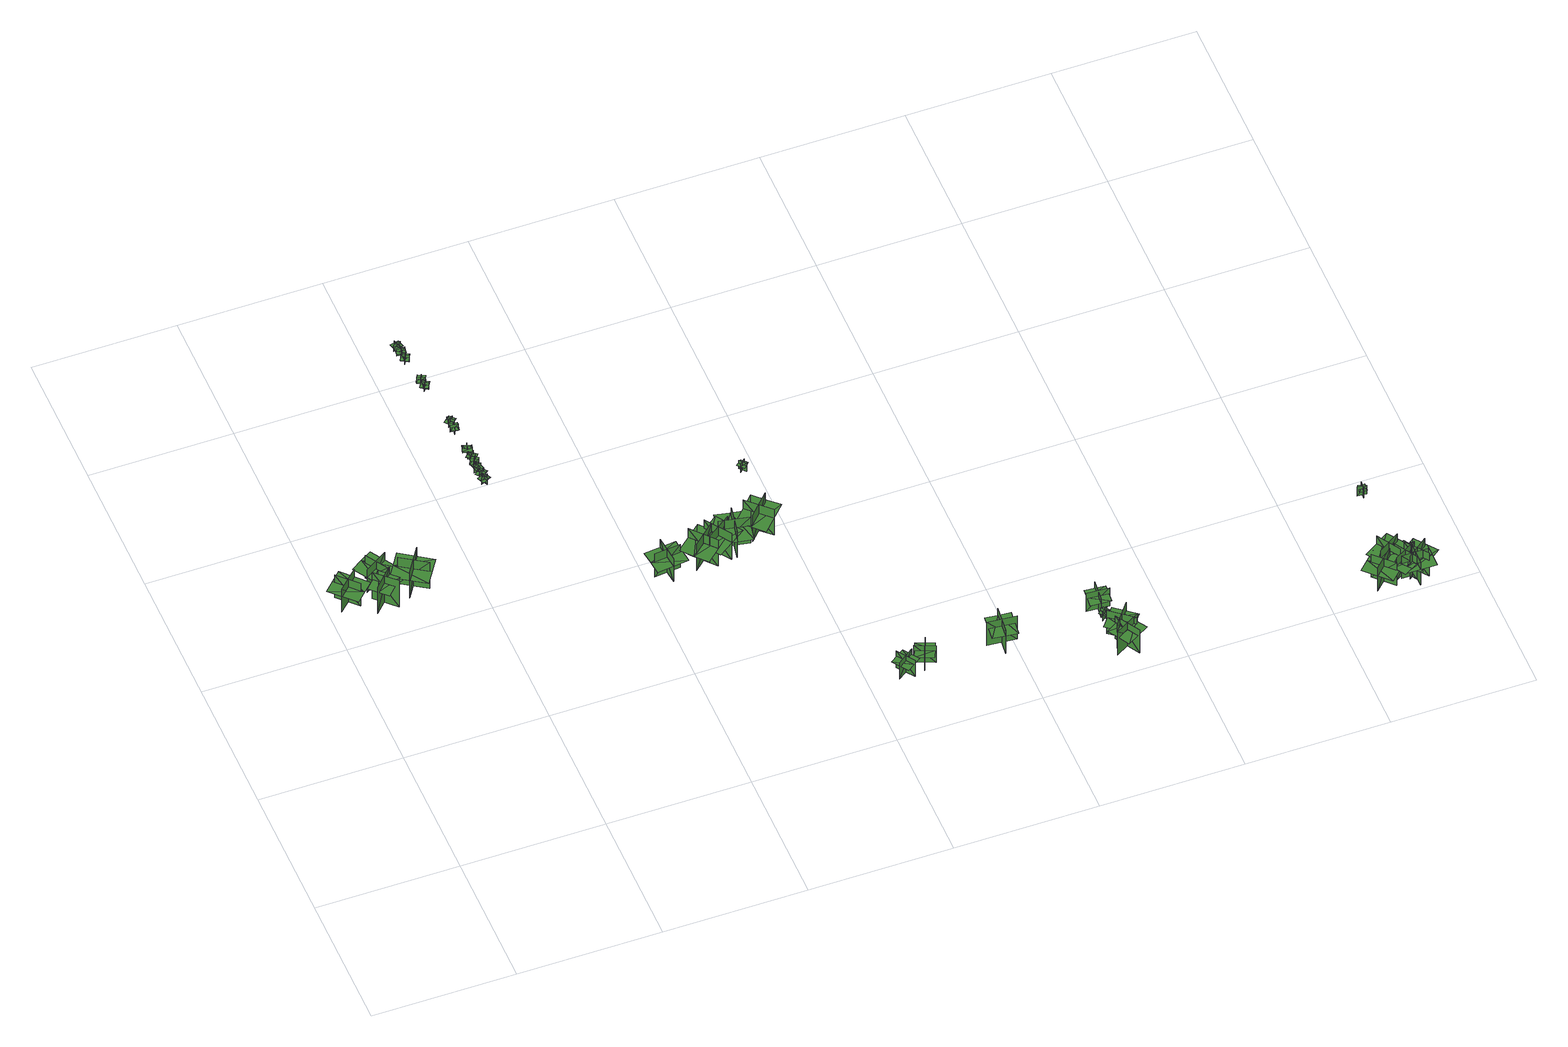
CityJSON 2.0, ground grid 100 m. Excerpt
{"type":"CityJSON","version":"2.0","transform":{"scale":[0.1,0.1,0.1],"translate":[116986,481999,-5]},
"CityObjects":{
"tree1":{"type":"SolitaryVegetationObject","geometry":[{"type":"MultiSurface","lod":"1","boundaries":[[[0,1,2]],[[0,2,3]],[[4,5,6]],[[4,6,7]],[[8,9,10]],[[8,10,11]],[[8,11,12]],[[8,12,13]]]}]},
"tree2":{"type":"SolitaryVegetationObject","geometry":[{"type":"MultiSurface","lod":"1","boundaries":[[[14,15,16]],[[14,16,17]],[[18,19,20]],[[18,20,21]],[[22,23,24]],[[22,24,25]],[[22,26,27]],[[22,27,23]]]}]},
"tree3":{"type":"SolitaryVegetationObject","geometry":[{"type":"MultiSurface","lod":"1","boundaries":[[[28,29,30]],[[28,30,31]],[[32,33,34]],[[32,34,35]],[[36,37,38]],[[36,38,39]],[[36,39,40]],[[36,40,41]]]}]},
"tree4":{"type":"SolitaryVegetationObject","geometry":[{"type":"MultiSurface","lod":"1","boundaries":[[[42,43,44]],[[42,44,45]],[[46,47,48]],[[46,48,49]],[[50,51,52]],[[50,52,53]],[[50,53,54]],[[50,54,55]]]}]},
"tree5":{"type":"SolitaryVegetationObject","geometry":[{"type":"MultiSurface","lod":"1","boundaries":[[[56,57,58]],[[56,58,59]],[[60,61,62]],[[60,62,63]],[[64,65,66]],[[64,66,67]],[[64,67,68]],[[64,68,69]]]}]},
"tree6":{"type":"SolitaryVegetationObject","geometry":[{"type":"MultiSurface","lod":"1","boundaries":[[[70,71,72]],[[70,72,73]],[[74,75,76]],[[74,76,77]],[[78,79,80]],[[78,80,81]],[[78,81,82]],[[78,82,83]]]}]},
"tree7":{"type":"SolitaryVegetationObject","geometry":[{"type":"MultiSurface","lod":"1","boundaries":[[[84,85,86]],[[84,86,87]],[[88,89,90]],[[88,90,91]],[[92,93,94]],[[92,94,95]],[[92,95,96]],[[92,96,97]]]}]},
"tree8":{"type":"SolitaryVegetationObject","geometry":[{"type":"MultiSurface","lod":"1","boundaries":[[[98,99,100]],[[98,100,101]],[[102,103,104]],[[102,104,105]],[[106,107,108]],[[106,108,109]],[[106,109,110]],[[106,110,111]]]}]},
"tree9":{"type":"SolitaryVegetationObject","geometry":[{"type":"MultiSurface","lod":"1","boundaries":[[[112,113,114]],[[112,114,115]],[[116,117,118]],[[116,118,119]],[[120,121,122]],[[120,122,123]],[[120,123,124]],[[120,124,125]]]}]},
"tree10":{"type":"SolitaryVegetationObject","geometry":[{"type":"MultiSurface","lod":"1","boundaries":[[[126,127,128]],[[126,128,129]],[[130,131,132]],[[130,132,133]],[[134,135,136]],[[134,136,137]],[[134,137,138]],[[134,138,139]]]}]},
"tree11":{"type":"SolitaryVegetationObject","geometry":[{"type":"MultiSurface","lod":"1","boundaries":[[[140,141,142]],[[140,142,143]],[[144,145,146]],[[144,146,147]],[[148,149,150]],[[148,150,151]],[[148,151,152]],[[148,152,153]]]}]},
"tree12":{"type":"SolitaryVegetationObject","geometry":[{"type":"MultiSurface","lod":"1","boundaries":[[[154,155,156]],[[154,156,157]],[[158,159,160]],[[158,160,161]],[[162,163,164]],[[162,164,165]],[[162,165,166]],[[162,166,167]]]}]},
"tree13":{"type":"SolitaryVegetationObject","geometry":[{"type":"MultiSurface","lod":"1","boundaries":[[[168,169,170]],[[168,170,171]],[[172,173,174]],[[172,174,175]],[[176,177,178]],[[176,178,179]],[[176,179,180]],[[176,180,181]]]}]},
"tree14":{"type":"SolitaryVegetationObject","geometry":[{"type":"MultiSurface","lod":"1","boundaries":[[[182,183,184]],[[182,184,185]],[[186,187,188]],[[186,188,189]],[[190,191,192]],[[190,192,193]],[[190,193,194]],[[190,194,195]]]}]},
"tree15":{"type":"SolitaryVegetationObject","geometry":[{"type":"MultiSurface","lod":"1","boundaries":[[[196,197,198]],[[196,198,199]],[[200,201,202]],[[200,202,203]],[[204,205,206]],[[204,206,207]],[[204,207,208]],[[204,208,209]]]}]},
"tree16":{"type":"SolitaryVegetationObject","geometry":[{"type":"MultiSurface","lod":"1","boundaries":[[[210,211,212]],[[210,212,213]],[[214,215,216]],[[214,216,217]],[[218,219,220]],[[218,220,221]],[[218,221,222]],[[218,222,223]]]}]},
"tree17":{"type":"SolitaryVegetationObject","geometry":[{"type":"MultiSurface","lod":"1","boundaries":[[[224,225,226]],[[224,226,227]],[[228,229,230]],[[228,230,231]],[[232,233,234]],[[232,234,235]],[[232,235,236]],[[232,236,237]]]}]},
"tree18":{"type":"SolitaryVegetationObject","geometry":[{"type":"MultiSurface","lod":"1","boundaries":[[[238,239,240]],[[238,240,241]],[[242,243,244]],[[242,244,245]],[[246,247,248]],[[246,248,249]],[[246,249,250]],[[246,250,251]]]}]},
"tree19":{"type":"SolitaryVegetationObject","geometry":[{"type":"MultiSurface","lod":"1","boundaries":[[[252,253,254]],[[252,254,255]],[[256,257,258]],[[256,258,259]],[[260,261,262]],[[260,262,263]],[[260,263,264]],[[260,264,265]]]}]},
"tree20":{"type":"SolitaryVegetationObject","geometry":[{"type":"MultiSurface","lod":"1","boundaries":[[[266,267,268]],[[266,268,269]],[[270,271,272]],[[270,272,273]],[[274,275,276]],[[274,276,277]],[[274,277,278]],[[274,278,279]]]}]},
"tree21":{"type":"SolitaryVegetationObject","geometry":[{"type":"MultiSurface","lod":"1","boundaries":[[[280,281,282]],[[280,282,283]],[[284,285,286]],[[284,286,287]],[[288,289,290]],[[288,290,291]],[[288,291,292]],[[288,292,293]]]}]},
"tree22":{"type":"SolitaryVegetationObject","geometry":[{"type":"MultiSurface","lod":"1","boundaries":[[[294,295,296]],[[294,296,297]],[[298,299,300]],[[298,300,301]],[[302,303,304]],[[302,304,305]],[[302,305,306]],[[302,306,307]]]}]},
"tree23":{"type":"SolitaryVegetationObject","geometry":[{"type":"MultiSurface","lod":"1","boundaries":[[[308,309,310]],[[308,310,311]],[[312,313,314]],[[312,314,315]],[[316,317,318]],[[316,318,319]],[[316,319,320]],[[316,320,321]]]}]},
"tree24":{"type":"SolitaryVegetationObject","geometry":[{"type":"MultiSurface","lod":"1","boundaries":[[[322,323,324]],[[322,324,325]],[[326,327,328]],[[326,328,329]],[[330,331,332]],[[330,332,333]],[[330,333,334]],[[330,334,335]]]}]},
"tree25":{"type":"SolitaryVegetationObject","geometry":[{"type":"MultiSurface","lod":"1","boundaries":[[[336,337,338]],[[336,338,339]],[[340,341,342]],[[340,342,343]],[[344,345,346]],[[344,346,347]],[[344,347,348]],[[344,348,349]]]}]},
"tree26":{"type":"SolitaryVegetationObject","geometry":[{"type":"MultiSurface","lod":"1","boundaries":[[[350,351,352]],[[350,352,353]],[[354,355,356]],[[354,356,357]],[[358,359,360]],[[358,360,361]],[[358,361,362]],[[358,362,363]]]}]},
"tree27":{"type":"SolitaryVegetationObject","geometry":[{"type":"MultiSurface","lod":"1","boundaries":[[[364,365,366]],[[364,366,367]],[[368,369,370]],[[368,370,371]],[[372,373,374]],[[372,374,375]],[[372,375,376]],[[372,376,377]]]}]},
"tree28":{"type":"SolitaryVegetationObject","geometry":[{"type":"MultiSurface","lod":"1","boundaries":[[[378,379,380]],[[378,380,381]],[[382,383,384]],[[382,384,385]],[[386,387,388]],[[386,388,389]],[[386,389,390]],[[386,390,391]]]}]},
"tree29":{"type":"SolitaryVegetationObject","geometry":[{"type":"MultiSurface","lod":"1","boundaries":[[[392,393,394]],[[392,394,395]],[[396,397,398]],[[396,398,399]],[[400,401,402]],[[400,402,403]],[[400,403,404]],[[400,404,405]]]}]},
"tree30":{"type":"SolitaryVegetationObject","geometry":[{"type":"MultiSurface","lod":"1","boundaries":[[[406,407,408]],[[406,408,409]],[[410,411,412]],[[410,412,413]],[[414,415,416]],[[414,416,417]],[[414,417,418]],[[414,418,419]]]}]},
"tree31":{"type":"SolitaryVegetationObject","geometry":[{"type":"MultiSurface","lod":"1","boundaries":[[[420,421,422]],[[420,422,423]],[[424,425,426]],[[424,426,427]],[[428,429,430]],[[428,430,431]],[[428,431,432]],[[428,432,433]]]}]},
"tree32":{"type":"SolitaryVegetationObject","geometry":[{"type":"MultiSurface","lod":"1","boundaries":[[[434,435,436]],[[434,436,437]],[[438,439,440]],[[438,440,441]],[[442,443,444]],[[442,444,445]],[[442,445,446]],[[442,446,447]]]}]},
"tree33":{"type":"SolitaryVegetationObject","geometry":[{"type":"MultiSurface","lod":"1","boundaries":[[[448,449,450]],[[448,450,451]],[[452,453,454]],[[452,454,455]],[[456,457,458]],[[456,458,459]],[[456,459,460]],[[456,460,461]]]}]},
"tree34":{"type":"SolitaryVegetationObject","geometry":[{"type":"MultiSurface","lod":"1","boundaries":[[[462,463,464]],[[462,464,465]],[[466,467,468]],[[466,468,469]],[[470,471,472]],[[470,472,473]],[[470,473,474]],[[470,474,475]]]}]},
"tree35":{"type":"SolitaryVegetationObject","geometry":[{"type":"MultiSurface","lod":"1","boundaries":[[[476,477,478]],[[476,478,479]],[[480,481,482]],[[480,482,483]],[[484,485,486]],[[484,486,487]],[[484,487,488]],[[484,488,489]]]}]},
"tree36":{"type":"SolitaryVegetationObject","geometry":[{"type":"MultiSurface","lod":"1","boundaries":[[[490,491,492]],[[490,492,493]],[[494,495,496]],[[494,496,497]],[[498,499,500]],[[498,500,501]],[[498,502,503]],[[498,503,499]]]}]}
},
"vertices":[
[211,2417,33],[211,2417,250],[77,2286,250],[77,2286,33],[207,2291,33],[207,2291,250],[81,2420,250],[81,2420,33],[226,2271,180],[293,2336,180],[136,2497,180],[69,2431,180],[2,2366,180],[159,2205,180],
[286,2190,34],[417,2327,34],[417,2327,285],[286,2190,285],[435,2194,34],[299,2325,34],[299,2325,285],[435,2194,285],[297,2202,220],[417,2327,220],[363,2378,220],[243,2254,220],[351,2150,220],[471,2275,220],
[290,2385,34],[290,2385,251],[449,2484,251],[449,2484,34],[321,2507,34],[321,2507,251],[417,2354,251],[417,2354,34],[306,2531,181],[227,2481,181],[346,2291,181],[426,2341,181],[505,2390,181],[386,2581,181],
[526,2241,37],[526,2241,285],[643,2420,285],[643,2420,37],[499,2383,37],[499,2383,285],[672,2270,285],[672,2270,37],[473,2400,204],[414,2311,204],[629,2170,204],[688,2260,204],[746,2350,204],[531,2490,204],
[1337,2961,49],[1337,2961,111],[1316,3009,111],[1316,3009,49],[1304,2974,49],[1304,2974,111],[1351,2995,111],[1351,2995,49],[1297,2971,91],[1308,2946,91],[1366,2973,91],[1355,2997,91],[1344,3022,91],[1286,2995,91],
[1343,3014,50],[1343,3014,112],[1309,3056,112],[1309,3056,50],[1307,3019,50],[1307,3019,112],[1347,3051,112],[1347,3051,50],[1301,3014,92],[1318,2993,92],[1368,3034,92],[1351,3054,92],[1334,3075,92],[1284,3034,92],
[1346,3099,49],[1346,3099,111],[1295,3086,111],[1295,3086,49],[1327,3068,49],[1327,3068,111],[1315,3118,111],[1315,3118,49],[1329,3061,91],[1355,3067,91],[1339,3129,91],[1314,3123,91],[1288,3116,91],[1303,3054,91],
[1296,3158,48],[1296,3158,110],[1344,3134,110],[1344,3134,48],[1331,3169,48],[1331,3169,110],[1307,3123,110],[1307,3123,48],[1334,3176,90],[1310,3188,90],[1281,3131,90],[1305,3119,90],[1329,3107,90],[1358,3164,90],
[1338,3216,49],[1338,3216,111],[1304,3175,111],[1304,3175,49],[1340,3180,49],[1340,3180,111],[1301,3213,111],[1301,3213,49],[1347,3175,90],[1364,3196,90],[1314,3236,90],[1297,3216,90],[1280,3195,90],[1330,3154,90],
[1324,3288,50],[1324,3288,112],[1306,3238,112],[1306,3238,50],[1339,3255,50],[1339,3255,112],[1290,3273,112],[1290,3273,50],[1346,3253,92],[1355,3278,92],[1295,3300,92],[1286,3274,92],[1277,3249,92],[1337,3227,92],
[1280,3470,50],[1280,3470,112],[1333,3462,112],[1333,3462,50],[1309,3491,50],[1309,3491,112],[1301,3440,112],[1301,3440,50],[1311,3498,92],[1284,3503,92],[1274,3439,92],[1301,3435,92],[1327,3431,92],[1337,3494,92],
[1321,3506,50],[1321,3506,112],[1284,3545,112],[1284,3545,50],[1285,3508,50],[1285,3508,112],[1322,3543,112],[1322,3543,50],[1279,3503,92],[1297,3483,92],[1344,3527,92],[1326,3547,92],[1307,3566,92],[1261,3522,92],
[1286,3860,51],[1286,3860,113],[1241,3889,113],[1241,3889,51],[1250,3853,51],[1250,3853,113],[1278,3896,113],[1278,3896,51],[1246,3846,93],[1269,3832,93],[1303,3886,93],[1281,3900,93],[1258,3915,93],[1224,3861,93],
[1233,3937,50],[1233,3937,112],[1281,3914,112],[1281,3914,50],[1267,3948,50],[1267,3948,112],[1245,3902,112],[1245,3902,50],[1271,3956,92],[1246,3967,92],[1219,3909,92],[1243,3898,92],[1267,3886,92],[1295,3944,92],
[1255,4128,50],[1255,4128,112],[1208,4153,112],[1208,4153,50],[1220,4118,50],[1220,4118,112],[1244,4164,112],[1244,4164,50],[1216,4111,92],[1240,4098,92],[1270,4155,92],[1247,4168,92],[1223,4180,92],[1193,4124,92],
[1220,4173,52],[1220,4173,114],[1228,4226,114],[1228,4226,52],[1199,4203,52],[1199,4203,114],[1250,4195,114],[1250,4195,52],[1191,4204,94],[1187,4178,94],[1250,4168,94],[1254,4194,94],[1259,4220,94],[1195,4230,94],
[1224,4228,50],[1224,4228,112],[1211,4280,112],[1211,4280,50],[1194,4247,50],[1194,4247,112],[1244,4260,112],[1244,4260,50],[1186,4245,92],[1193,4219,92],[1255,4236,92],[1248,4261,92],[1241,4287,92],[1179,4271,92],
[2155,1776,18],[2155,1776,235],[2135,1962,235],[2135,1962,18],[2058,1857,18],[2058,1857,235],[2238,1876,235],[2238,1876,18],[2031,1854,164],[2041,1761,164],[2264,1785,164],[2254,1878,164],[2244,1971,164],[2021,1947,164],
[2470,1800,18],[2470,1800,266],[2327,1959,266],[2327,1959,18],[2326,1811,18],[2326,1811,266],[2479,1948,266],[2479,1948,18],[2302,1790,185],[2373,1710,185],[2565,1880,185],[2493,1960,185],[2422,2040,185],[2231,1870,185],
[2571,1816,19],[2571,1816,267],[2450,1992,267],[2450,1992,19],[2430,1845,19],[2430,1845,267],[2600,1962,267],[2600,1962,19],[2404,1827,186],[2464,1739,186],[2676,1885,186],[2615,1973,186],[2554,2061,186],[2343,1915,186],
[2526,1946,18],[2526,1946,266],[2737,1908,266],[2737,1908,18],[2647,2026,18],[2647,2026,266],[2610,1823,266],[2610,1823,18],[2652,2057,185],[2547,2076,185],[2501,1823,185],[2607,1804,185],[2712,1785,185],[2758,2038,185],
[3195,461,26],[3311,544,26],[3311,544,182],[3195,461,182],[3296,445,26],[3213,562,26],[3213,562,182],[3296,445,182],[3292,450,139],[3343,486,139],[3267,593,139],[3216,557,139],[3165,521,139],[3241,414,139],
[2898,1913,21],[2898,1913,269],[2743,2061,269],[2743,2061,21],[2753,1913,21],[2753,1913,269],[2896,2062,269],[2896,2062,21],[2731,1890,188],[2808,1816,188],[2986,2001,188],[2909,2075,188],[2831,2150,188],[2654,1964,188],
[3371,472,27],[3426,604,27],[3426,604,183],[3371,472,183],[3465,511,27],[3333,566,27],[3333,566,183],[3465,511,183],[3459,514,140],[3483,572,140],[3362,622,140],[3338,564,140],[3314,506,140],[3435,456,140],
[2887,2507,48],[2925,2467,48],[2925,2467,124],[2887,2507,124],[2886,2470,48],[2926,2508,48],[2926,2508,124],[2886,2470,124],[2886,2470,103],[2905,2450,103],[2945,2488,103],[2926,2508,103],[2907,2528,103],[2867,2490,103],
[4020,507,32],[3820,526,32],[3820,526,249],[4020,507,249],[3928,616,32],[3908,417,32],[3908,417,249],[3928,616,249],[3927,608,189],[3840,617,189],[3822,434,189],[3909,425,189],[3996,416,189],[4014,600,189],
[4715,126,12],[4612,298,12],[4612,298,229],[4715,126,229],[4749,265,12],[4577,162,12],[4577,162,229],[4749,265,229],[4742,261,169],[4697,336,169],[4539,241,169],[4584,166,169],[4629,91,169],[4787,186,169],
[4719,377,13],[4595,219,13],[4595,219,231],[4719,377,231],[4577,359,13],[4734,235,13],[4734,235,231],[4577,359,231],[4583,354,170],[4529,285,170],[4674,171,170],[4728,240,170],[4782,309,170],[4637,423,170],
[4633,499,22],[4589,459,22],[4589,459,104],[4633,499,104],[4593,501,22],[4633,457,22],[4633,457,104],[4593,501,104],[4593,501,81],[4571,481,81],[4611,438,81],[4633,457,81],[4655,477,81],[4615,521,81],
[4607,650,23],[4593,493,23],[4593,493,194],[4607,650,194],[4522,576,23],[4678,563,23],[4678,563,194],[4522,576,194],[4528,576,146],[4522,507,146],[4666,495,146],[4672,563,146],[4678,632,146],[4534,644,146],
[6332,83,0],[6332,83,217],[6464,215,217],[6464,215,0],[6334,210,0],[6334,210,217],[6462,82,217],[6462,82,0],[6315,229,147],[6248,163,147],[6407,4,147],[6473,70,147],[6539,136,147],[6381,295,147],
[6524,185,3],[6524,185,220],[6423,342,220],[6423,342,3],[6401,214,3],[6401,214,220],[6553,312,220],[6553,312,3],[6378,199,149],[6429,120,149],[6618,242,149],[6567,321,149],[6516,399,149],[6327,278,149],
[6598,86,3],[6598,86,220],[6501,246,220],[6501,246,3],[6476,119,3],[6476,119,220],[6630,212,220],[6630,212,3],[6452,104,149],[6501,24,149],[6693,141,149],[6644,221,149],[6595,301,149],[6403,184,149],
[6603,214,4],[6603,214,221],[6604,27,221],[6604,27,4],[6691,123,4],[6691,123,221],[6511,122,221],[6511,122,4],[6719,123,150],[6719,216,150],[6494,216,150],[6494,122,150],[6495,29,150],[6719,29,150],
[6684,81,4],[6684,81,221],[6570,229,221],[6570,229,4],[6559,99,4],[6559,99,221],[6702,209,221],[6702,209,4],[6537,82,151],[6594,8,151],[6772,145,151],[6715,219,151],[6657,294,151],[6480,156,151],
[6540,917,11],[6534,854,11],[6534,854,95],[6540,917,95],[6502,885,11],[6564,878,11],[6564,878,95],[6502,885,95],[6540,911,73],[6534,854,73],[6558,851,73],[6564,909,73],[6515,914,73],[6509,856,73]
]}
